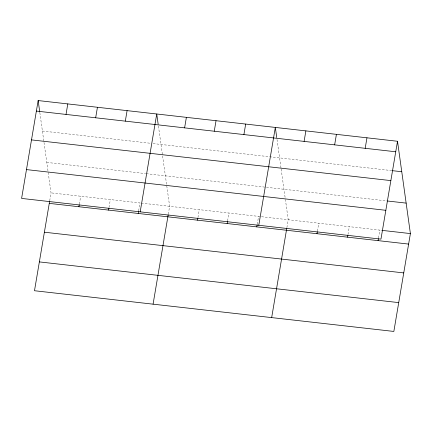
<?xml version="1.0" encoding="UTF-8"?>
<svg xmlns="http://www.w3.org/2000/svg" width="432" height="432" viewBox="0 0 432 432"><rect width="100%" height="100%" fill="white"/><g stroke="black" fill="none" stroke-linecap="round" stroke-linejoin="round"><path stroke-width="0.32" stroke-dasharray="2.16 1.62" d="M49.712 200.75L51.041 192.872L43.956 142.139M79.358 204.109L80.692 196.231M109.004 207.468L110.338 199.589M138.65 210.827L139.984 202.948L51.041 192.872M168.296 214.186L169.63 206.307L162.545 155.574M197.942 217.544L199.276 209.666M227.594 220.903L228.922 213.025M257.24 224.262L258.574 216.378M286.886 227.621L288.22 219.737L285.471 200.065M317.434 231.077L318.762 223.198M347.976 234.538L349.31 226.66M378.524 238L379.852 230.121M42.406 131.02L150.455 143.262M153.09 143.559L391.802 170.602M46.791 162.41L145.611 173.605M146.27 173.68L386.888 200.934M141.302 203.094L381.181 230.272M277.009 139.487L281.043 168.35M281.135 169.004L285.385 199.433M158.425 126.052L162.454 154.921M39.836 112.617L43.864 141.485"/><path stroke-width="0.65" d="M38.151 100.559L21.6 198.418L380.959 239.128L397.51 141.269L38.151 100.559L39.749 111.985M49.599 201.409L34.49 290.731L393.849 331.441L410.4 233.582L397.51 141.269M66.02 114.426L67.797 103.918M78.916 206.734L79.245 204.768M95.666 117.785L97.443 107.276M108.562 210.092L108.891 208.127M125.318 121.144L127.094 110.635M138.208 213.451L138.542 211.48M140.189 211.853L156.74 113.994L158.155 124.146M153.079 304.166L168.188 214.839M184.61 127.861L186.386 117.353M197.5 220.169L197.834 218.198M214.256 131.215L216.032 120.712M227.146 223.528L227.48 221.557M243.902 134.573L245.678 124.07M256.797 226.886L257.126 224.915M258.773 225.288L275.33 127.429L276.745 137.581M271.669 317.601L286.772 228.274M304.096 141.394L305.872 130.891M316.985 233.707L317.32 231.736M334.643 144.855L336.42 134.347M347.533 237.168L347.868 235.197M365.186 148.316L366.962 137.808M378.076 240.624L378.41 238.658M36.374 111.067L395.734 151.778M392.467 170.678L401.765 171.731M31.498 139.892L390.857 180.603M387.553 201.01L406.145 203.116M26.476 169.592L385.83 210.303M381.845 230.348L410.4 233.582M49.264 203.375L408.623 244.085M44.388 232.205L403.747 272.911M39.366 261.905L398.725 302.611"/></g></svg>
